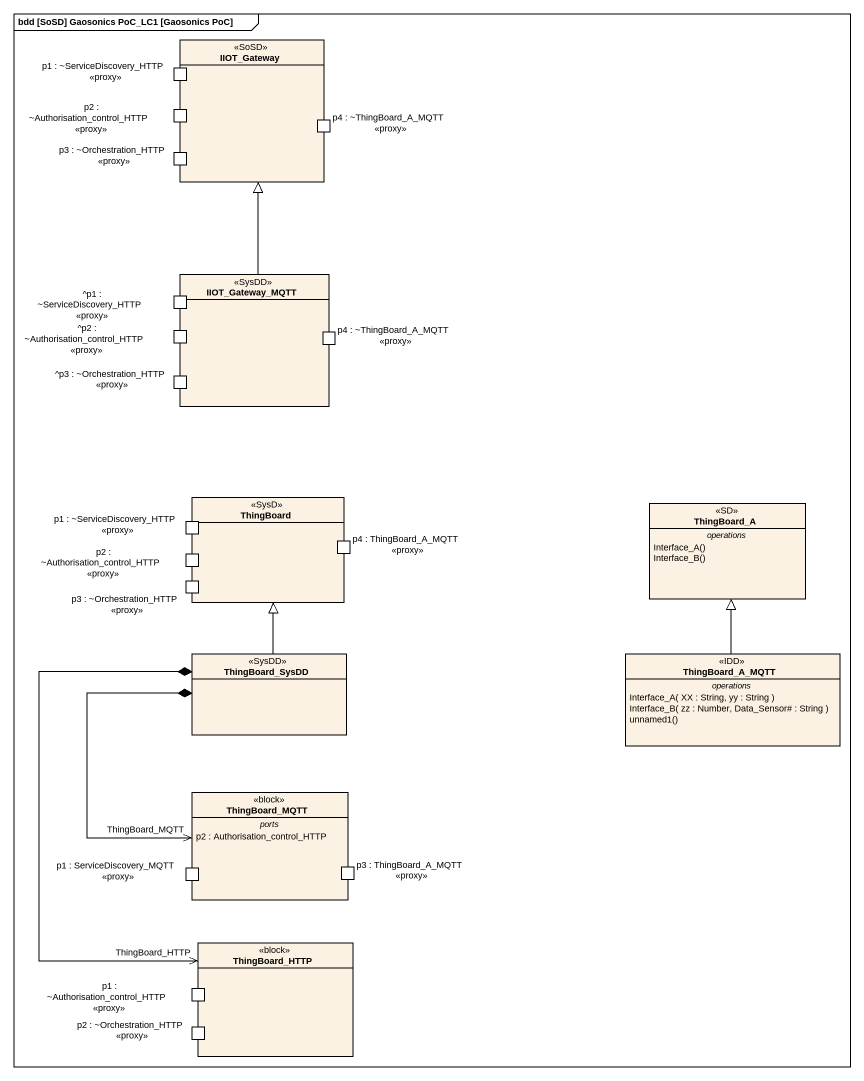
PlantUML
@startuml
mainframe bdd [SoSD] Gaosonics PoC_LC1 [Gaosonics PoC]
allowmixing
hide circle
hide empty members
rectangle IIOT_Gateway <<SoSD>> {
  port "p1 : ~ServiceDiscovery_HTTP <<proxy>>" as p1_ServiceDiscovery_HTTP
  port "p2 : ~Authorisation_control_HTTP <<proxy>>" as p2_Authorisation_control
  port "p4 : ~ThingBoard_A_MQTT <<proxy>>" as p4_ThingBoard_A_MQTT_proxy
  port "p3 : ~Orchestration_HTTP <<proxy>>" as p3_Orchestration_HTTP_proxy
}
rectangle IIOT_Gateway_MQTT <<SysDD>> {
  port "^p1 : ~ServiceDiscovery_HTTP <<proxy>>" as p1_ServiceDiscovery_HTTP_2
  port "^p2 : ~Authorisation_control_HTTP <<proxy>>" as p2_Authorisation_control_2
  port "p4 : ~ThingBoard_A_MQTT <<proxy>>" as p4_ThingBoard_A_MQTT_proxy_2
  port "^p3 : ~Orchestration_HTTP <<proxy>>" as p3_Orchestration_HTTP_proxy_2
}
rectangle ThingBoard <<SysD>> {
  port "p1 : ~ServiceDiscovery_HTTP <<proxy>>" as p1_ServiceDiscovery_HTTP_3
  port "p2 : ~Authorisation_control_HTTP <<proxy>>" as p2_Authorisation_control_3
  port "p4 : ThingBoard_A_MQTT <<proxy>>" as p4_ThingBoard_A_MQTT_proxy_3
  port "p3 : ~Orchestration_HTTP <<proxy>>" as p3_Orchestration_HTTP_proxy_3
}
class ThingBoard_A <<SD>> {
  -- operations --
  Interface_A()
  Interface_B()
}
class ThingBoard_SysDD <<SysDD>>
class ThingBoard_A_MQTT <<IDD>> {
  -- operations --
  Interface_A( XX : String, yy : String )
  Interface_B( zz : Number, Data_Sensor# : String )
  unnamed1()
}
class ThingBoard_MQTT <<block>> {
  -- ports --
  p2 : Authorisation_control_HTTP
  -- ports --
  p1 : ServiceDiscovery_MQTT <<proxy>>
  p3 : ThingBoard_A_MQTT <<proxy>>
}
rectangle ThingBoard_HTTP <<block>> {
  port "p1 : ~Authorisation_control_HTTP <<proxy>>" as p1_Authorisation_control
  port "p2 : ~Orchestration_HTTP <<proxy>>" as p2_Orchestration_HTTP_proxy
}
IIOT_Gateway_MQTT -up-|> IIOT_Gateway
ThingBoard_SysDD -up-|> ThingBoard
ThingBoard_SysDD *--> "ThingBoard_MQTT" ThingBoard_MQTT
ThingBoard_SysDD *--> "ThingBoard_HTTP" ThingBoard_HTTP
ThingBoard_A_MQTT -up-|> ThingBoard_A
@enduml
